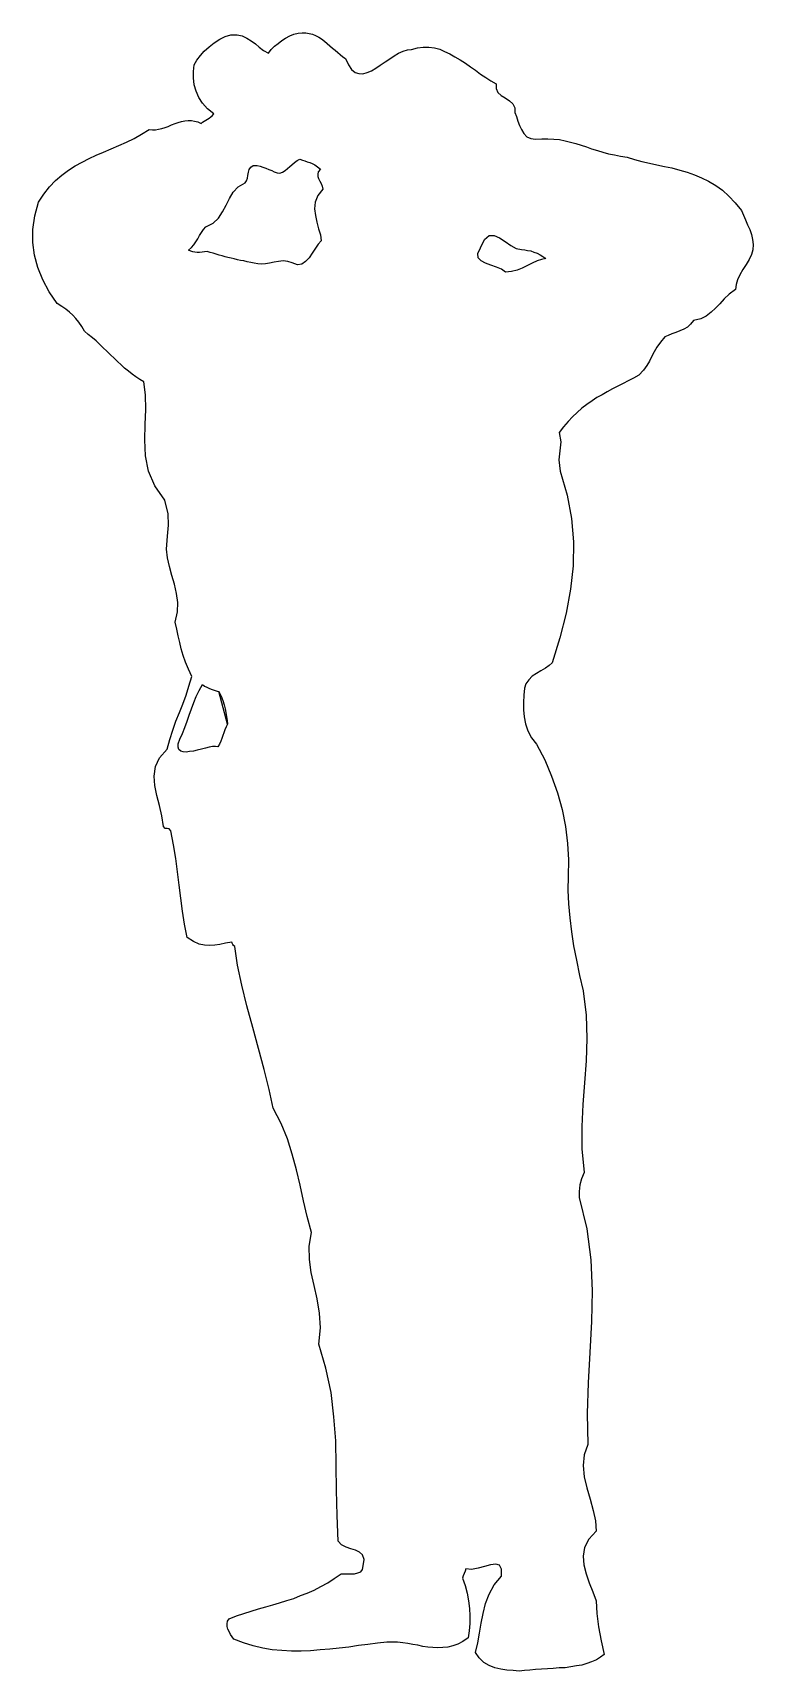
# Model space of a CAD drawing. Extents: x 1603 to 2399, y 2364 to 4176.
import ezdxf

# ---------------------------------------------------------------- set-up
doc = ezdxf.new("R2010")
doc.units = 0
doc.header["$LTSCALE"] = 1270
doc.header["$MEASUREMENT"] = 0
doc.layers.get('0').update_dxf_attribs({"linetype": 'CONTINUOUS'})

msp = doc.modelspace()

# ---------------------------------------------------------------- linework, layer by layer
at = {"linetype": 'CONTINUOUS'}
for p, q in [((1803.5, 4164.6), (1809.7, 4168.5)), ((1809.7, 4168.5), (1815.9, 4171.4)), ((1815.9, 4171.4), (1822.1, 4173.4)), ((1822.1, 4173.4), (1829, 4173.4)), ((1829, 4173.4), (1834.5, 4172.1)), ((1834.5, 4172.1), (1839.7, 4169.8)), ((1839.7, 4169.8), (1844.6, 4166.9)), ((1844.6, 4166.9), (1849.2, 4163.3)), ((1874.3, 4163.9), (1878.3, 4167.2)), ((1878.3, 4167.2), (1882.5, 4169.8)), ((1882.5, 4169.8), (1887.1, 4172.1)), ((1887.1, 4172.1), (1891.6, 4174)), ((1891.6, 4174), (1896.5, 4175.4)), ((1896.5, 4175.4), (1900.8, 4175.7)), ((1900.8, 4175.7), (1905, 4175.7)), ((1905, 4175.7), (1908.6, 4175)), ((1908.6, 4175), (1912.5, 4174)), ((1912.5, 4174), (1915.8, 4172.8)), ((1915.8, 4172.8), (1919.4, 4170.8)), ((1919.4, 4170.8), (1922.3, 4168.8)), ((1922.3, 4168.8), (1925.6, 4166.5)), ((1925.6, 4166.5), (1928.5, 4163.9)), ((1784.6, 4145.3), (1788.5, 4150.6)), ((1788.5, 4150.6), (1792.7, 4155.4)), ((1792.7, 4155.4), (1798, 4160.3)), ((1798, 4160.3), (1803.5, 4164.6)), ((1849.2, 4163.3), (1853.5, 4159.7)), ((1853.5, 4159.7), (1858.3, 4156.1)), ((1858.3, 4156.1), (1863.6, 4153.2)), ((1863.6, 4153.2), (1866.8, 4157.1)), ((1866.8, 4157.1), (1870.4, 4160.7)), ((1870.4, 4160.7), (1874.3, 4163.9)), ((1928.5, 4163.9), (1931.5, 4161.3)), ((1931.5, 4161.3), (1934.4, 4158.7)), ((1934.4, 4158.7), (1937.3, 4156.4)), ((1937.3, 4156.4), (1940.3, 4153.8)), ((1940.3, 4153.8), (1942.9, 4151.5)), ((1942.9, 4151.5), (1945.8, 4149.2)), ((1945.8, 4149.2), (1948.7, 4147.3)), ((1997.7, 4147), (2002.6, 4150.2)), ((2002.6, 4150.2), (2007.5, 4153.2)), ((2007.5, 4153.2), (2012.4, 4155.4)), ((2012.4, 4155.4), (2017.3, 4156.8)), ((2017.3, 4156.8), (2021.8, 4157.1)), ((2021.8, 4157.1), (2028.4, 4159)), ((2028.4, 4159), (2034.6, 4159.7)), ((2034.6, 4159.7), (2040.8, 4159.7)), ((2040.8, 4159.7), (2047, 4159)), ((2047, 4159), (2052.9, 4157.4)), ((2052.9, 4157.4), (2058.4, 4155.1)), ((2058.4, 4155.1), (2064.3, 4152.5)), ((2064.3, 4152.5), (2069.8, 4149.2)), ((2069.8, 4149.2), (2075.4, 4145.7)), ((1780.7, 4132.9), (1781.6, 4140.4)), ((1780.7, 4125.8), (1780.7, 4132.9)), ((1781.6, 4140.4), (1784.6, 4145.3)), ((1948.7, 4147.3), (1952, 4140.1)), ((1952, 4140.1), (1955.6, 4135.2)), ((1955.6, 4135.2), (1959.5, 4131.9)), ((1959.5, 4131.9), (1963.4, 4130.6)), ((1963.4, 4130.6), (1968, 4130.3)), ((1968, 4130.3), (1972.6, 4131.6)), ((1972.6, 4131.6), (1977.5, 4133.6)), ((1977.5, 4133.6), (1982.4, 4136.5)), ((1982.4, 4136.5), (1987.3, 4139.8)), ((1987.3, 4139.8), (1992.5, 4143.4)), ((1992.5, 4143.4), (1997.7, 4147)), ((2075.4, 4145.7), (2081.3, 4142.1)), ((2081.3, 4142.1), (2086.8, 4138.1)), ((2086.8, 4138.1), (2092.4, 4134.2)), ((2092.4, 4134.2), (2097.9, 4130)), ((1781.6, 4118.2), (1780.7, 4125.8)), ((1783.6, 4111.1), (1781.6, 4118.2)), ((2097.9, 4130), (2103.8, 4126.4)), ((2103.8, 4126.4), (2109.6, 4122.5)), ((2109.6, 4122.5), (2115.5, 4119.2)), ((2115.5, 4119.2), (2115.2, 4114)), ((2115.2, 4114), (2117.2, 4109.8)), ((1786.5, 4104.2), (1783.6, 4111.1)), ((1790.8, 4097.7), (1786.5, 4104.2)), ((1796.3, 4091.5), (1790.8, 4097.7)), ((2117.2, 4109.8), (2120.7, 4106.5)), ((2120.7, 4106.5), (2125.3, 4103.6)), ((2125.3, 4103.6), (2129.9, 4100.3)), ((2129.9, 4100.3), (2133.8, 4097)), ((2133.8, 4097), (2136.1, 4092.8)), ((1760.4, 4075.2), (1764, 4076.5)), ((1764, 4076.5), (1767.6, 4077.4)), ((1767.6, 4077.4), (1771.2, 4078.4)), ((1771.2, 4078.4), (1774.8, 4078.8)), ((1774.8, 4078.8), (1778.4, 4078.8)), ((1778.4, 4078.8), (1782, 4078.1)), ((1782, 4078.1), (1785.6, 4077.1)), ((1785.6, 4077.1), (1789.1, 4075.2)), ((1789.1, 4075.2), (1790.8, 4076.8)), ((1790.8, 4076.8), (1792.4, 4078.1)), ((1792.4, 4078.1), (1794.4, 4079.1)), ((1794.4, 4079.1), (1796.3, 4080)), ((1803.2, 4085.9), (1796.3, 4091.5)), ((1796.3, 4080), (1798, 4081.4)), ((1798, 4081.4), (1799.9, 4082.7)), ((1799.9, 4082.7), (1801.5, 4084)), ((1801.5, 4084), (1803.2, 4085.9)), ((2136.1, 4092.8), (2135.8, 4087.6)), ((2135.8, 4087.6), (2137.7, 4083)), ((2137.7, 4083), (2139.4, 4078.1)), ((2139.4, 4078.1), (2141.3, 4073.2)), ((1706.6, 4054.9), (1715.1, 4058.8)), ((1715.1, 4058.8), (1723.2, 4063.4)), ((1723.2, 4063.4), (1731.7, 4068.6)), ((1731.7, 4068.6), (1735.3, 4068.3)), ((1735.3, 4068.3), (1738.6, 4068.3)), ((1738.6, 4068.3), (1742.1, 4069)), ((1742.1, 4069), (1745.7, 4069.9)), ((1745.7, 4069.9), (1749.3, 4070.9)), ((1749.3, 4070.9), (1752.9, 4072.2)), ((1752.9, 4072.2), (1756.5, 4073.9)), ((1756.5, 4073.9), (1760.4, 4075.2)), ((2141.3, 4073.2), (2143.3, 4068.6)), ((2143.3, 4068.6), (2145.9, 4064.4)), ((2145.9, 4064.4), (2149.1, 4060.8)), ((2149.1, 4060.8), (2153.7, 4058.8)), ((2153.7, 4058.8), (2158.9, 4057.9)), ((2158.9, 4057.9), (2165.8, 4058.5)), ((2165.8, 4058.5), (2172.6, 4058.5)), ((2172.6, 4058.5), (2179.2, 4058.2)), ((2179.2, 4058.2), (2185.4, 4057.5)), ((1665.4, 4036.6), (1673.3, 4040.2)), ((1673.3, 4040.2), (1681.4, 4043.8)), ((1681.4, 4043.8), (1689.9, 4047.4)), ((1689.9, 4047.4), (1698.1, 4051)), ((1698.1, 4051), (1706.6, 4054.9)), ((2185.4, 4057.5), (2191.6, 4056.2)), ((2191.6, 4056.2), (2197.5, 4054.9)), ((2197.5, 4054.9), (2203.3, 4053.3)), ((2203.3, 4053.3), (2209.2, 4051.3)), ((2209.2, 4051.3), (2215.1, 4049.4)), ((2215.1, 4049.4), (2220.9, 4047.4)), ((2220.9, 4047.4), (2227.2, 4045.5)), ((2227.2, 4045.5), (2233.4, 4043.8)), ((2233.4, 4043.8), (2239.6, 4041.9)), ((2239.6, 4041.9), (2246.1, 4040.6)), ((2246.1, 4040.6), (2252.9, 4039.3)), ((1635.4, 4018.4), (1642.6, 4023.6)), ((1642.6, 4023.6), (1649.8, 4028.5)), ((1649.8, 4028.5), (1657.6, 4032.7)), ((1657.6, 4032.7), (1665.4, 4036.6)), ((1841, 4018), (1841.7, 4021.6)), ((1841.7, 4021.6), (1842.4, 4024.6)), ((1842.4, 4024.6), (1844, 4027.2)), ((1844, 4027.2), (1846.9, 4028.8)), ((1846.9, 4028.8), (1851.2, 4028.8)), ((1851.2, 4028.8), (1854.4, 4028.2)), ((1854.4, 4028.2), (1857.4, 4027.2)), ((1857.4, 4027.2), (1860.6, 4025.9)), ((1860.6, 4025.9), (1863.9, 4024.6)), ((1863.9, 4024.6), (1867.2, 4023.3)), ((1867.2, 4023.3), (1870.1, 4022)), ((1870.1, 4022), (1873.4, 4021)), ((1876.3, 4020.3), (1879.2, 4021.6)), ((1879.2, 4021.6), (1882.2, 4023.3)), ((1882.2, 4023.3), (1884.5, 4025.5)), ((1884.5, 4025.5), (1887.1, 4027.8)), ((1887.1, 4027.8), (1889.4, 4029.8)), ((1889.4, 4029.8), (1892.3, 4032.1)), ((1892.3, 4032.1), (1895.2, 4034.4)), ((1895.2, 4034.4), (1898.5, 4036)), ((1898.5, 4036), (1901.1, 4034.7)), ((1901.1, 4034.7), (1903.7, 4034)), ((1903.7, 4034), (1906.3, 4033)), ((1906.3, 4033), (1909.3, 4032.1)), ((1909.3, 4032.1), (1911.9, 4031.1)), ((1911.9, 4031.1), (1914.8, 4029.5)), ((1914.8, 4029.5), (1917.7, 4027.5)), ((1917.7, 4027.5), (1921, 4024.9)), ((1918.7, 4022), (1918.1, 4019.3)), ((1921, 4024.9), (1918.7, 4022)), ((2252.9, 4039.3), (2260.1, 4038.3)), ((2260.1, 4038.3), (2268.3, 4035.7)), ((2268.3, 4035.7), (2276.4, 4033.4)), ((2276.4, 4033.4), (2284.9, 4031.4)), ((2284.9, 4031.4), (2293.1, 4029.8)), ((2293.1, 4029.8), (2301.6, 4027.8)), ((2301.6, 4027.8), (2309.7, 4026.2)), ((2309.7, 4026.2), (2318.2, 4023.9)), ((2318.2, 4023.9), (2326.4, 4021.6)), ((2326.4, 4021.6), (2334.5, 4018.7)), ((1615.5, 3997.1), (1621.7, 4005.3)), ((1621.7, 4005.3), (1628.2, 4012.2)), ((1628.2, 4012.2), (1635.4, 4018.4)), ((1824.7, 3999.4), (1830.3, 4005.3)), ((1830.3, 4005.3), (1837.8, 4009.6)), ((1837.8, 4009.6), (1839.4, 4011.8)), ((1839.4, 4011.8), (1840.4, 4014.8)), ((1840.4, 4014.8), (1841, 4018)), ((1873.4, 4021), (1876.3, 4020.3)), ((1918.1, 4019.3), (1918.1, 4016.7)), ((1918.1, 4016.7), (1919, 4014.4)), ((1919, 4014.4), (1920.4, 4011.5)), ((1920.4, 4011.5), (1922, 4008.9)), ((1922, 4008.9), (1923, 4006)), ((1923, 4006), (1923.6, 4002.7)), ((2334.5, 4018.7), (2342.4, 4015.4)), ((2342.4, 4015.4), (2350.2, 4011.5)), ((2350.2, 4011.5), (2358, 4006.9)), ((2358, 4006.9), (2365.5, 4001.7)), ((1605.4, 3973.3), (1609.6, 3988.3)), ((1609.6, 3988.3), (1615.5, 3997.1)), ((1816.9, 3985.1), (1820.5, 3992.6)), ((1820.5, 3992.6), (1824.7, 3999.4)), ((1915.1, 3988.3), (1914.5, 3981.2)), ((1918.1, 3995.8), (1915.1, 3988.3)), ((1923.6, 4002.7), (1918.1, 3995.8)), ((2365.5, 4001.7), (2372.7, 3995.2)), ((2372.7, 3995.2), (2379.6, 3987.7)), ((2379.6, 3987.7), (2386.4, 3979.2)), ((1603.1, 3958.3), (1605.4, 3973.3)), ((1802.5, 3965.2), (1808.4, 3970.7)), ((1808.4, 3970.7), (1813, 3977.6)), ((1813, 3977.6), (1816.9, 3985.1)), ((1914.5, 3981.2), (1915.5, 3973.7)), ((1915.5, 3973.7), (1917.1, 3966.1)), ((2386.4, 3979.2), (2388.7, 3974)), ((2388.7, 3974), (2391, 3968.7)), ((2391, 3968.7), (2393.3, 3963.5)), ((1603.1, 3943.9), (1603.1, 3958.3)), ((1785.6, 3947.9), (1787.5, 3951.5)), ((1787.5, 3951.5), (1789.5, 3954.7)), ((1789.5, 3954.7), (1791.8, 3958.3)), ((1791.8, 3958.3), (1794.4, 3961.2)), ((1794.4, 3961.2), (1802.5, 3965.2)), ((1917.1, 3966.1), (1919, 3959)), ((1919, 3959), (1921, 3952.1)), ((1921, 3952.1), (1922, 3945.6)), ((2102.5, 3947.2), (2107.7, 3951.5)), ((2107.7, 3951.5), (2113.2, 3951.5)), ((2113.2, 3951.5), (2119.1, 3948.8)), ((2393.3, 3963.5), (2395.6, 3958)), ((2395.6, 3958), (2397.5, 3952.8)), ((2397.5, 3952.8), (2398.8, 3947.2)), ((1605.1, 3929.9), (1603.1, 3943.9)), ((1775.4, 3935.5), (1778.4, 3938.1)), ((1777.7, 3934.2), (1775.4, 3935.5)), ((1780, 3933.5), (1777.7, 3934.2)), ((1778.4, 3938.1), (1781, 3941.3)), ((1782.3, 3933.2), (1780, 3933.5)), ((1781, 3941.3), (1783.3, 3944.6)), ((1784.9, 3932.8), (1782.3, 3933.2)), ((1783.3, 3944.6), (1785.6, 3947.9)), ((1787.5, 3932.8), (1784.9, 3932.8)), ((1790.5, 3933.2), (1787.5, 3932.8)), ((1793.1, 3933.5), (1790.5, 3933.2)), ((1796, 3933.8), (1793.1, 3933.5)), ((1799.3, 3932.8), (1796, 3933.8)), ((1802.5, 3931.9), (1799.3, 3932.8)), ((1805.8, 3930.9), (1802.5, 3931.9)), ((1809.1, 3929.9), (1805.8, 3930.9)), ((1911.9, 3931.9), (1908.6, 3927)), ((1915.5, 3937.4), (1911.9, 3931.9)), ((1918.7, 3942), (1915.5, 3937.4)), ((1922, 3945.6), (1918.7, 3942)), ((2095, 3931.5), (2097.9, 3937.8)), ((2095.6, 3927), (2095, 3931.5)), ((2097.9, 3937.8), (2102.5, 3947.2)), ((2119.1, 3948.8), (2125.3, 3944.9)), ((2125.3, 3944.9), (2131.5, 3940.4)), ((2131.5, 3940.4), (2137.4, 3937.1)), ((2137.4, 3937.1), (2143.3, 3936.1)), ((2143.3, 3936.1), (2146.9, 3935.8)), ((2146.9, 3935.8), (2150.1, 3935.1)), ((2150.1, 3935.1), (2153.7, 3934.5)), ((2153.7, 3934.5), (2157, 3933.2)), ((2157, 3933.2), (2160.6, 3931.9)), ((2160.6, 3931.9), (2163.8, 3930.2)), ((2399.2, 3935.8), (2397.5, 3930.6)), ((2398.8, 3947.2), (2399.5, 3941.7)), ((2399.5, 3941.7), (2399.2, 3935.8)), ((1608.6, 3916.2), (1605.1, 3929.9)), ((1614.2, 3902.5), (1608.6, 3916.2)), ((1812.3, 3928.9), (1809.1, 3929.9)), ((1815.6, 3928), (1812.3, 3928.9)), ((1818.8, 3927.3), (1815.6, 3928)), ((1822.4, 3926.3), (1818.8, 3927.3)), ((1825.7, 3925.7), (1822.4, 3926.3)), ((1829.3, 3924.7), (1825.7, 3925.7)), ((1832.9, 3924), (1829.3, 3924.7)), ((1836.5, 3923.4), (1832.9, 3924)), ((1840.1, 3922.4), (1836.5, 3923.4)), ((1844, 3921.7), (1840.1, 3922.4)), ((1847.9, 3920.8), (1844, 3921.7)), ((1851.8, 3920.1), (1847.9, 3920.8)), ((1856.1, 3919.8), (1851.8, 3920.1)), ((1860.3, 3920.1), (1856.1, 3919.8)), ((1864.9, 3921.1), (1860.3, 3920.1)), ((1869.8, 3922.1), (1864.9, 3921.1)), ((1874.7, 3922.7), (1869.8, 3922.1)), ((1879.9, 3923.4), (1874.7, 3922.7)), ((1885.1, 3922.7), (1879.9, 3923.4)), ((1890, 3921.4), (1885.1, 3922.7)), ((1895.6, 3919.1), (1890, 3921.4)), ((1900.5, 3919.8), (1895.6, 3919.1)), ((1904.7, 3922.7), (1900.5, 3919.8)), ((1908.6, 3927), (1904.7, 3922.7)), ((2098.6, 3923.7), (2095.6, 3927)), ((2103.5, 3921.1), (2098.6, 3923.7)), ((2109.6, 3918.8), (2103.5, 3921.1)), ((2115.8, 3916.5), (2109.6, 3918.8)), ((2121.4, 3914.2), (2115.8, 3916.5)), ((2125.6, 3911), (2121.4, 3914.2)), ((2138.4, 3913.3), (2132.2, 3911.6)), ((2144.2, 3915.6), (2138.4, 3913.3)), ((2150.1, 3918.5), (2144.2, 3915.6)), ((2155.3, 3921.1), (2150.1, 3918.5)), ((2160.6, 3923.4), (2155.3, 3921.1)), ((2165.5, 3925), (2160.6, 3923.4)), ((2163.8, 3930.2), (2167.1, 3928.3)), ((2170.4, 3926), (2165.5, 3925)), ((2167.1, 3928.3), (2170.4, 3926)), ((2388.1, 3913.9), (2384.8, 3908)), ((2391.7, 3919.5), (2388.1, 3913.9)), ((2394.9, 3925), (2391.7, 3919.5)), ((2397.5, 3930.6), (2394.9, 3925)), ((1621.4, 3889.4), (1614.2, 3902.5)), ((2132.2, 3911.6), (2125.6, 3911)), ((2380.6, 3897.3), (2379.9, 3892)), ((2382.2, 3902.5), (2380.6, 3897.3)), ((2384.8, 3908), (2382.2, 3902.5)), ((1630.2, 3876.4), (1621.4, 3889.4)), ((2367.5, 3881.6), (2362.6, 3876.1)), ((2373, 3886.8), (2367.5, 3881.6)), ((2379.9, 3892), (2373, 3886.8)), ((1635.1, 3873.1), (1630.2, 3876.4)), ((1639.7, 3870.2), (1635.1, 3873.1)), ((1643.6, 3866.9), (1639.7, 3870.2)), ((1647.5, 3863.6), (1643.6, 3866.9)), ((1650.8, 3859.7), (1647.5, 3863.6)), ((1654, 3855.8), (1650.8, 3859.7)), ((2341.4, 3859.4), (2333.6, 3857.5)), ((2347.6, 3862.4), (2341.4, 3859.4)), ((2353.1, 3866.6), (2347.6, 3862.4)), ((2357.7, 3871.2), (2353.1, 3866.6)), ((2362.6, 3876.1), (2357.7, 3871.2)), ((1657.3, 3850.9), (1654, 3855.8)), ((1660.2, 3845.7), (1657.3, 3850.9)), ((1664.5, 3842.1), (1660.2, 3845.7)), ((1669, 3838.5), (1664.5, 3842.1)), ((2305.5, 3841.1), (2301.9, 3839.5)), ((2309.7, 3842.8), (2305.5, 3841.1)), ((2314, 3844.4), (2309.7, 3842.8)), ((2318.2, 3846), (2314, 3844.4)), ((2322.8, 3848), (2318.2, 3846)), ((2326.7, 3850.3), (2322.8, 3848)), ((2330.3, 3853.5), (2326.7, 3850.3)), ((2333.6, 3857.5), (2330.3, 3853.5)), ((1673, 3834.9), (1669, 3838.5)), ((1677.2, 3831), (1673, 3834.9)), ((1681.1, 3827.4), (1677.2, 3831)), ((1685, 3823.5), (1681.1, 3827.4)), ((1688.9, 3819.6), (1685, 3823.5)), ((2290.1, 3822.9), (2287.5, 3818)), ((2293.1, 3828.1), (2290.1, 3822.9)), ((2297, 3833.6), (2293.1, 3828.1)), ((2301.9, 3839.5), (2297, 3833.6)), ((1692.9, 3816), (1688.9, 3819.6)), ((1696.8, 3812.1), (1692.9, 3816)), ((1700.7, 3808.5), (1696.8, 3812.1)), ((1704.6, 3804.9), (1700.7, 3808.5)), ((1708.9, 3801.6), (1704.6, 3804.9)), ((2282, 3807.8), (2278.1, 3802.6)), ((2284.9, 3812.7), (2282, 3807.8)), ((2287.5, 3818), (2284.9, 3812.7)), ((1712.8, 3798.4), (1708.9, 3801.6)), ((1717, 3795.4), (1712.8, 3798.4)), ((1721.3, 3792.5), (1717, 3795.4)), ((1725.8, 3789.9), (1721.3, 3792.5)), ((1727.8, 3775.2), (1725.8, 3789.9)), ((2255.6, 3787.9), (2249.7, 3785)), ((2261.4, 3790.9), (2255.6, 3787.9)), ((2267.3, 3793.8), (2261.4, 3790.9)), ((2273.2, 3797.1), (2267.3, 3793.8)), ((2278.1, 3802.6), (2273.2, 3797.1)), ((1728.1, 3759.2), (1727.8, 3775.2)), ((2221.3, 3768.7), (2215.7, 3764.8)), ((2226.8, 3772.3), (2221.3, 3768.7)), ((2232.4, 3775.5), (2226.8, 3772.3)), ((2238.2, 3778.8), (2232.4, 3775.5)), ((2244.1, 3782.1), (2238.2, 3778.8)), ((2249.7, 3785), (2244.1, 3782.1)), ((1727.5, 3742.6), (1728.1, 3759.2)), ((2199.7, 3751), (2194.8, 3745.8)), ((2205, 3755.9), (2199.7, 3751)), ((2210.2, 3760.5), (2205, 3755.9)), ((2215.7, 3764.8), (2210.2, 3760.5)), ((1727.1, 3725.6), (1727.5, 3742.6)), ((2189.9, 3740), (2185, 3733.7)), ((2185, 3733.7), (2186.7, 3723.3)), ((2194.8, 3745.8), (2189.9, 3740)), ((1727.8, 3708), (1727.1, 3725.6)), ((2185.7, 3713.5), (2184.7, 3703.4)), ((2186.7, 3723.3), (2185.7, 3713.5)), ((1731, 3691), (1727.8, 3708)), ((2184.7, 3703.4), (2186, 3691)), ((1737.9, 3674.7), (1731, 3691)), ((2186, 3691), (2193.9, 3664.5)), ((1749, 3659), (1737.9, 3674.7)), ((2193.9, 3664.5), (2198.8, 3638.8)), ((1752.9, 3644), (1749, 3659)), ((1753.2, 3631.3), (1752.9, 3644)), ((1751.9, 3619.2), (1753.2, 3631.3)), ((2198.8, 3638.8), (2200.7, 3612.7)), ((1751, 3604.8), (1751.9, 3619.2)), ((1751.9, 3595), (1751, 3604.8)), ((2200.7, 3612.7), (2200.4, 3586.5)), ((1754.2, 3585.6), (1751.9, 3595)), ((1756.8, 3575.8), (1754.2, 3585.6)), ((1759.8, 3566), (1756.8, 3575.8)), ((2200.4, 3586.5), (2197.5, 3560.4)), ((1762.1, 3555.9), (1759.8, 3566)), ((1763.4, 3545.7), (1762.1, 3555.9)), ((2197.5, 3560.4), (2192.6, 3534)), ((1760.4, 3524.2), (1763, 3535.3)), ((1763, 3535.3), (1763.4, 3545.7)), ((2192.6, 3534), (2185.7, 3506.9)), ((1762.4, 3516.4), (1760.4, 3524.2)), ((1764, 3508.9), (1762.4, 3516.4)), ((1765.6, 3501.7), (1764, 3508.9)), ((1767.3, 3494.5), (1765.6, 3501.7)), ((2185.7, 3506.9), (2177.2, 3479.2)), ((1769.2, 3487.3), (1767.3, 3494.5)), ((1771.8, 3479.8), (1769.2, 3487.3)), ((1775.1, 3472), (1771.8, 3479.8)), ((2177.2, 3479.2), (2173.9, 3476.2)), ((1779, 3463.8), (1775.1, 3472)), ((1775.8, 3453.4), (1779, 3463.8)), ((2151.4, 3460.2), (2148.2, 3456)), ((2155.3, 3464.2), (2151.4, 3460.2)), ((2159.9, 3467.4), (2155.3, 3464.2)), ((2164.8, 3470.3), (2159.9, 3467.4)), ((2169.7, 3473.3), (2164.8, 3470.3)), ((2173.9, 3476.2), (2169.7, 3473.3)), ((1768.9, 3433.5), (1772.5, 3443.3)), ((1772.5, 3443.3), (1775.8, 3453.4)), ((1781, 3435.1), (1783.9, 3442)), ((1783.9, 3442), (1787.2, 3448.5)), ((1787.2, 3448.5), (1790.8, 3455)), ((1790.8, 3455), (1793.1, 3453.4)), ((1793.1, 3453.4), (1795.4, 3452.1)), ((1795.4, 3452.1), (1797.6, 3451.1)), ((1797.6, 3451.1), (1800.2, 3449.8)), ((1800.2, 3449.8), (1802.5, 3449.1)), ((1802.5, 3449.1), (1804.8, 3448.5)), ((1804.8, 3448.5), (1807.1, 3447.8)), ((1807.1, 3447.8), (1808.7, 3447.5)), ((1818.5, 3411.3), (1808.7, 3447.5)), ((1808.7, 3447.5), (1811.3, 3442.3)), ((1808.7, 3447.5), (1811.3, 3442.3)), ((1811.3, 3442.3), (1813.3, 3437.4)), ((1811.3, 3442.3), (1813.3, 3437.4)), ((2145.9, 3443.3), (2145.6, 3435.1)), ((2146.5, 3451.1), (2145.9, 3443.3)), ((2148.2, 3456), (2146.5, 3451.1)), ((1761.4, 3414.5), (1765.3, 3424)), ((1765.3, 3424), (1768.9, 3433.5)), ((1776.1, 3421.4), (1778.7, 3428.3)), ((1778.7, 3428.3), (1781, 3435.1)), ((1813.3, 3437.4), (1814.6, 3432.8)), ((1813.3, 3437.4), (1814.6, 3432.8)), ((1814.6, 3432.8), (1815.6, 3428.3)), ((1814.6, 3432.8), (1815.6, 3428.3)), ((1815.6, 3428.3), (1816.6, 3424)), ((1815.6, 3428.3), (1816.6, 3424)), ((1816.6, 3424), (1817.2, 3419.8)), ((1816.6, 3424), (1817.2, 3419.8)), ((2145.6, 3435.1), (2145.6, 3427.3)), ((2145.6, 3427.3), (2146.2, 3419.4)), ((1757.8, 3404.7), (1761.4, 3414.5)), ((1768.6, 3400.8), (1771.2, 3407.7)), ((1771.2, 3407.7), (1773.8, 3414.5)), ((1773.8, 3414.5), (1776.1, 3421.4)), ((1816.9, 3408.3), (1815.3, 3405.1)), ((1818.5, 3411.3), (1816.9, 3408.3)), ((1817.2, 3419.8), (1817.9, 3415.5)), ((1817.2, 3419.8), (1817.9, 3415.5)), ((1817.9, 3415.5), (1818.5, 3411.3)), ((1817.9, 3415.5), (1818.5, 3411.3)), ((2146.2, 3419.4), (2147.8, 3411.6)), ((2147.8, 3411.6), (2150.5, 3403.8)), ((1751.6, 3383.5), (1754.5, 3394.3)), ((1754.5, 3394.3), (1757.8, 3404.7)), ((1764, 3389.4), (1765.6, 3394.6)), ((1764, 3385.8), (1764, 3389.4)), ((1765.6, 3394.6), (1768.6, 3400.8)), ((1809.4, 3389.1), (1807.7, 3386.1)), ((1811, 3392.3), (1809.4, 3389.1)), ((1812, 3395.6), (1811, 3392.3)), ((1813.3, 3398.9), (1812, 3395.6)), ((1814.3, 3401.8), (1813.3, 3398.9)), ((1815.3, 3405.1), (1814.3, 3401.8)), ((2150.5, 3403.8), (2154.4, 3396.3)), ((2154.4, 3396.3), (2159.9, 3389.1)), ((2159.9, 3389.1), (2169.1, 3371.8)), ((1738.9, 3364.3), (1743.1, 3374.1)), ((1743.1, 3374.1), (1751.6, 3383.5)), ((1764.7, 3383.2), (1764, 3385.8)), ((1766.6, 3381.6), (1764.7, 3383.2)), ((1769.2, 3380.6), (1766.6, 3381.6)), ((1772.5, 3380.3), (1769.2, 3380.6)), ((1776.4, 3380.9), (1772.5, 3380.3)), ((1780.7, 3381.6), (1776.4, 3380.9)), ((1784.9, 3382.5), (1780.7, 3381.6)), ((1789.5, 3383.5), (1784.9, 3382.5)), ((1794, 3384.8), (1789.5, 3383.5)), ((1798, 3385.8), (1794, 3384.8)), ((1801.9, 3386.5), (1798, 3385.8)), ((1805.1, 3386.5), (1801.9, 3386.5)), ((1807.7, 3386.1), (1805.1, 3386.5)), ((2169.1, 3371.8), (2176.6, 3353.8)), ((1737.3, 3353.8), (1738.9, 3364.3)), ((1737.9, 3343.4), (1737.3, 3353.8)), ((2176.6, 3353.8), (2183.1, 3335.5)), ((1740.2, 3332.3), (1737.9, 3343.4)), ((2183.1, 3335.5), (2188.3, 3317)), ((1743.1, 3321.2), (1740.2, 3332.3)), ((1745.7, 3309.8), (1743.1, 3321.2)), ((2188.3, 3317), (2191.9, 3298.3)), ((1747.7, 3298.3), (1745.7, 3309.8)), ((1749.3, 3296.1), (1747.7, 3298.3)), ((2191.9, 3298.3), (2194.2, 3279.4)), ((1751.6, 3296.1), (1749.3, 3296.1)), ((1753.9, 3295.7), (1751.6, 3296.1)), ((1755.9, 3293.4), (1753.9, 3295.7)), ((1758.8, 3277.8), (1755.9, 3293.4)), ((2194.2, 3279.4), (2195.2, 3261.2)), ((1761.1, 3262.8), (1758.8, 3277.8)), ((1763, 3248.1), (1761.1, 3262.8)), ((2195.2, 3261.2), (2194.8, 3242.9)), ((1765, 3233.4), (1763, 3248.1)), ((2194.8, 3242.9), (2194.5, 3227.9)), ((1766.6, 3219), (1765, 3233.4)), ((2194.5, 3227.9), (2195.2, 3212.5)), ((1768.6, 3204.7), (1766.6, 3219)), ((2195.2, 3212.5), (2196.8, 3197.2)), ((1770.9, 3190.3), (1768.6, 3204.7)), ((1773.8, 3175.3), (1770.9, 3190.3)), ((2196.8, 3197.2), (2198.8, 3181.8)), ((1780.7, 3171.1), (1773.8, 3175.3)), ((1787.2, 3168.1), (1780.7, 3171.1)), ((1823.1, 3170.1), (1816.2, 3169.1)), ((1823.7, 3169.1), (1823.1, 3170.1)), ((2198.8, 3181.8), (2201, 3166.2)), ((1793.1, 3166.8), (1787.2, 3168.1)), ((1798.6, 3166.5), (1793.1, 3166.8)), ((1804.5, 3166.8), (1798.6, 3166.5)), ((1810, 3167.8), (1804.5, 3166.8)), ((1816.2, 3169.1), (1810, 3167.8)), ((1824.4, 3167.8), (1823.7, 3169.1)), ((1825, 3166.5), (1824.4, 3167.8)), ((1826.4, 3165.5), (1825, 3166.5)), ((1829.3, 3145), (1826.4, 3165.5)), ((2201, 3166.2), (2204.3, 3150.2)), ((1834.2, 3122.8), (1829.3, 3145)), ((2204.3, 3150.2), (2207.6, 3133.5)), ((1839.7, 3099.9), (1834.2, 3122.8)), ((2207.6, 3133.5), (2211.5, 3116.6)), ((2211.5, 3116.6), (2214.8, 3089.5)), ((1846.3, 3076.1), (1839.7, 3099.9)), ((2214.8, 3089.5), (2215.4, 3063.7)), ((1852.8, 3052.6), (1846.3, 3076.1)), ((2215.4, 3063.7), (2214.8, 3038.9)), ((1859, 3029.4), (1852.8, 3052.6)), ((1864.5, 3007.2), (1859, 3029.4)), ((2214.8, 3038.9), (2213.1, 3014.7)), ((1868.8, 2986.7), (1864.5, 3007.2)), ((2213.1, 3014.7), (2211.2, 2990.9)), ((2211.2, 2990.9), (2210.2, 2966.4)), ((1877.6, 2969.7), (1868.8, 2986.7)), ((1884.5, 2952.7), (1877.6, 2969.7)), ((1890, 2935.7), (1884.5, 2952.7)), ((2210.2, 2966.4), (2210.2, 2941.6)), ((1894.6, 2918.4), (1890, 2935.7)), ((2210.2, 2941.6), (2212.5, 2915.5)), ((1898.8, 2901.5), (1894.6, 2918.4)), ((1902.4, 2884.2), (1898.8, 2901.5)), ((2207.9, 2901.8), (2207.2, 2894.6)), ((2209.5, 2908.6), (2207.9, 2901.8)), ((2212.5, 2915.5), (2209.5, 2908.6)), ((1906.6, 2866.9), (1902.4, 2884.2)), ((2207.2, 2894.6), (2207.2, 2888.1)), ((2207.2, 2888.1), (2215.4, 2853.2)), ((1911.2, 2849.2), (1906.6, 2866.9)), ((1908.6, 2834.2), (1911.2, 2849.2)), ((2215.4, 2853.2), (2220, 2818.9)), ((1908.9, 2819.5), (1908.6, 2834.2)), ((1910.9, 2805.2), (1908.9, 2819.5)), ((2220, 2818.9), (2221.3, 2784.6)), ((1914.2, 2790.8), (1910.9, 2805.2)), ((1917.4, 2775.8), (1914.2, 2790.8)), ((1920, 2760.1), (1917.4, 2775.8)), ((2221.3, 2784.6), (2220.6, 2750.7)), ((1921, 2743.8), (1920, 2760.1)), ((1919.4, 2725.9), (1921, 2743.8)), ((2220.6, 2750.7), (2218.7, 2716.7)), ((1927.2, 2699.1), (1919.4, 2725.9)), ((1932.8, 2672.3), (1927.2, 2699.1)), ((2218.7, 2716.7), (2217, 2683.1)), ((2217, 2683.1), (2216.1, 2649.2)), ((1936, 2645.6), (1932.8, 2672.3)), ((1938, 2618.8), (1936, 2645.6)), ((2216.1, 2649.2), (2216.7, 2614.9)), ((1938.6, 2591.7), (1938, 2618.8)), ((2216.7, 2614.9), (2212.5, 2603.5)), ((1939, 2564.3), (1938.6, 2591.7)), ((2212.5, 2603.5), (2211.5, 2591.7)), ((2211.5, 2591.7), (2212.8, 2579.3)), ((2212.8, 2579.3), (2215.7, 2566.9)), ((1939.6, 2536.5), (1939, 2564.3)), ((2215.7, 2566.9), (2219.3, 2554.5)), ((2219.3, 2554.5), (2222.6, 2542.1)), ((1940.6, 2508.2), (1939.6, 2536.5)), ((2222.6, 2542.1), (2225.2, 2530.4)), ((2225.8, 2518.9), (2217.7, 2510.1)), ((2225.2, 2530.4), (2225.8, 2518.9)), ((1944.5, 2503.9), (1940.6, 2508.2)), ((1949.4, 2501.3), (1944.5, 2503.9)), ((1954.6, 2499.4), (1949.4, 2501.3)), ((2213.1, 2501), (2211.5, 2491.5)), ((2217.7, 2510.1), (2213.1, 2501)), ((1959.8, 2498), (1954.6, 2499.4)), ((1964.4, 2495.8), (1959.8, 2498)), ((1967.7, 2492.8), (1964.4, 2495.8)), ((1969.3, 2487.9), (1967.7, 2492.8)), ((1968.3, 2480.7), (1969.3, 2487.9)), ((2109, 2481.7), (2102.5, 2480.1)), ((2114.9, 2482.7), (2109, 2481.7)), ((2119.1, 2481.4), (2114.9, 2482.7)), ((2211.5, 2491.5), (2212.1, 2481.7)), ((2212.1, 2481.7), (2214.8, 2471.9)), ((1929.2, 2462.1), (1936.4, 2466.7)), ((1936.4, 2466.7), (1943.9, 2471.9)), ((1943.9, 2471.9), (1947.1, 2471.9)), ((1947.1, 2471.9), (1950.7, 2471.9)), ((1950.7, 2471.9), (1955, 2471.9)), ((1955, 2471.9), (1958.9, 2471.9)), ((1958.9, 2471.9), (1962.5, 2472.9)), ((1962.5, 2472.9), (1965.7, 2474.2)), ((1965.7, 2474.2), (1967.7, 2476.8)), ((1967.7, 2476.8), (1968.3, 2480.7)), ((2079, 2469.6), (2078, 2467)), ((2078, 2467), (2080.9, 2458.9)), ((2079.9, 2472.3), (2079, 2469.6)), ((2080.9, 2474.9), (2079.9, 2472.3)), ((2081.9, 2477.5), (2080.9, 2474.9)), ((2088.1, 2476.8), (2081.9, 2477.5)), ((2095.3, 2478.1), (2088.1, 2476.8)), ((2102.5, 2480.1), (2095.3, 2478.1)), ((2113.2, 2459.9), (2121.1, 2469.3)), ((2121.4, 2477.2), (2119.1, 2481.4)), ((2121.1, 2469.3), (2121.4, 2477.2)), ((2214.8, 2471.9), (2218.3, 2461.8)), ((1891.6, 2444.8), (1899.1, 2447.8)), ((1899.1, 2447.8), (1906.6, 2450.7)), ((1906.6, 2450.7), (1914.2, 2454)), ((1914.2, 2454), (1921.7, 2457.9)), ((1921.7, 2457.9), (1929.2, 2462.1)), ((2080.9, 2458.9), (2083.2, 2450.4)), ((2083.2, 2450.4), (2084.8, 2441.9)), ((2103.5, 2439), (2107.7, 2449.4)), ((2107.7, 2449.4), (2113.2, 2459.9)), ((2218.3, 2461.8), (2222.3, 2452)), ((2222.3, 2452), (2225.8, 2441.9)), ((1828.3, 2425.3), (1836.5, 2427.9)), ((1836.5, 2427.9), (1844.6, 2430.5)), ((1844.6, 2430.5), (1852.5, 2433.1)), ((1852.5, 2433.1), (1860.6, 2435.4)), ((1860.6, 2435.4), (1868.5, 2437.7)), ((1868.5, 2437.7), (1876, 2439.9)), ((1876, 2439.9), (1883.8, 2442.5)), ((1883.8, 2442.5), (1891.6, 2444.8)), ((2084.8, 2441.9), (2085.8, 2433.7)), ((2085.8, 2433.7), (2086.2, 2425.3)), ((2098.6, 2417.4), (2100.8, 2428.2)), ((2100.8, 2428.2), (2103.5, 2439)), ((2225.8, 2441.9), (2226.5, 2428.2)), ((2226.5, 2428.2), (2228.5, 2413.2)), ((1817.9, 2416.8), (1818.5, 2419.4)), ((1817.9, 2413.8), (1817.9, 2416.8)), ((1818.8, 2410.9), (1817.9, 2413.8)), ((1818.5, 2419.4), (1820.2, 2422)), ((1820.2, 2408), (1818.8, 2410.9)), ((1820.2, 2422), (1828.3, 2425.3)), ((2086.2, 2417.1), (2085.5, 2408.9)), ((2086.2, 2425.3), (2086.2, 2417.1)), ((2096.9, 2406.3), (2098.6, 2417.4)), ((2228.5, 2413.2), (2231.4, 2397.8)), ((1821.8, 2405), (1820.2, 2408)), ((1823.7, 2402.1), (1821.8, 2405)), ((1825.4, 2399.5), (1823.7, 2402.1)), ((1836.1, 2395.5), (1825.4, 2399.5)), ((1846.6, 2392.3), (1836.1, 2395.5)), ((1857.4, 2389.7), (1846.6, 2392.3)), ((1963.1, 2392.6), (1952.3, 2391)), ((1973.6, 2393.9), (1963.1, 2392.6)), ((1984, 2395.2), (1973.6, 2393.9)), ((1994.5, 2396.2), (1984, 2395.2)), ((2000.3, 2396.5), (1994.5, 2396.2)), ((2006.2, 2396.2), (2000.3, 2396.5)), ((2012.1, 2395.5), (2006.2, 2396.2)), ((2017.6, 2394.9), (2012.1, 2395.5)), ((2023.2, 2393.9), (2017.6, 2394.9)), ((2028.7, 2392.9), (2023.2, 2393.9)), ((2034.3, 2391.6), (2028.7, 2392.9)), ((2039.8, 2391), (2034.3, 2391.6)), ((2067.6, 2392.3), (2062, 2391)), ((2073.1, 2394.3), (2067.6, 2392.3)), ((2078.6, 2397.2), (2073.1, 2394.3)), ((2084.5, 2401.1), (2078.6, 2397.2)), ((2085.5, 2408.9), (2084.5, 2401.1)), ((2092.4, 2385.1), (2095, 2395.5)), ((2095, 2395.5), (2096.9, 2406.3)), ((2231.4, 2397.8), (2234.7, 2382.8)), ((1867.8, 2388), (1857.4, 2389.7)), ((1878.6, 2387.1), (1867.8, 2388)), ((1889, 2386.4), (1878.6, 2387.1)), ((1899.8, 2386.4), (1889, 2386.4)), ((1910.2, 2386.7), (1899.8, 2386.4)), ((1920.7, 2387.7), (1910.2, 2386.7)), ((1931.5, 2388.7), (1920.7, 2387.7)), ((1941.9, 2389.7), (1931.5, 2388.7)), ((1952.3, 2391), (1941.9, 2389.7)), ((2045.4, 2390.3), (2039.8, 2391)), ((2050.9, 2390), (2045.4, 2390.3)), ((2056.5, 2390.3), (2050.9, 2390)), ((2062, 2391), (2056.5, 2390.3)), ((2096.6, 2378.9), (2092.4, 2385.1)), ((2101.8, 2374), (2096.6, 2378.9)), ((2107.7, 2370.4), (2101.8, 2374)), ((2220.9, 2374.7), (2215.7, 2372.7)), ((2226.2, 2377), (2220.9, 2374.7)), ((2230.7, 2379.6), (2226.2, 2377)), ((2234.7, 2382.8), (2230.7, 2379.6)), ((2113.9, 2368.1), (2107.7, 2370.4)), ((2120.4, 2366.5), (2113.9, 2368.1)), ((2127.3, 2365.5), (2120.4, 2366.5)), ((2134.1, 2364.9), (2127.3, 2365.5)), ((2140.7, 2364.2), (2134.1, 2364.9)), ((2146.5, 2364.9), (2140.7, 2364.2)), ((2152.7, 2365.5), (2146.5, 2364.9)), ((2158.9, 2366.2), (2152.7, 2365.5)), ((2165.5, 2366.5), (2158.9, 2366.2)), ((2172, 2366.8), (2165.5, 2366.5)), ((2178.5, 2367.2), (2172, 2366.8)), ((2185, 2367.8), (2178.5, 2367.2)), ((2191.6, 2368.1), (2185, 2367.8)), ((2197.8, 2369.1), (2191.6, 2368.1)), ((2204, 2370.1), (2197.8, 2369.1)), ((2210.2, 2371.1), (2204, 2370.1)), ((2215.7, 2372.7), (2210.2, 2371.1))]:
    msp.add_line(p, q, dxfattribs=at)

doc.saveas('drawing.dxf')
